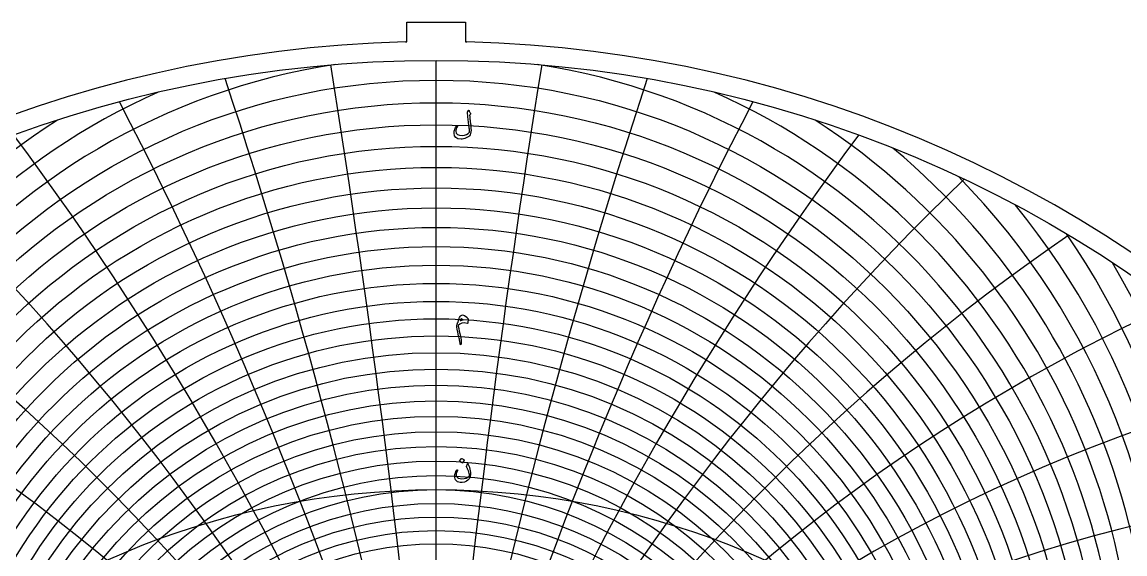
# Model space of a CAD drawing. Header units: millimetres. Extents: x -256 to 256, y -256 to 260.
# Drawn here: x -84.8 to 141.1, y 151.1 to 260.1 of the extents above; entities that cross this region are included whole.
import ezdxf

# ---------------------------------------------------------------- set-up
doc = ezdxf.new("R2010")
doc.units = ezdxf.units.MM
for name, color, linetype in [('CUT_OUTER', 1, 'Continuous'), ('ENGRAVE', 7, 'Continuous'), ('ENGRAVE_FINE', 8, 'Continuous'), ('TEXT', 5, 'Continuous')]:
    doc.layers.add(name, color=color, linetype=linetype)

msp = doc.modelspace()

# ---------------------------------------------------------------- linework, layer by layer
at = {"layer": 'CUT_OUTER'}
for points in [[(-6.28, 255.97), (-6, 255.98), (-6, 260.05)], [(-6, 260.05), (6, 260.05), (6, 255.98), (6.28, 255.97)]]:
    msp.add_lwpolyline(points, dxfattribs=at)
msp.add_arc((0, 0), 256.05, 91.4063, 88.5938, dxfattribs=at)
at = {"layer": 'ENGRAVE'}
msp.add_lwpolyline([(0, -252.2), (0, 252.2)], dxfattribs=at)
for centre, radius in [((0, 0), 252.2), ((0, 110.1), 124.47), ((0, 103.44), 110.61), ((0, 97.87), 97.87), ((0, 93.21), 86.04), ((0, 0), 164.25), ((0, 89.31), 74.94)]:
    msp.add_circle(centre, radius, dxfattribs=at)
for centre, radius, start, end in [((0, 118.1), 139.72, 114.0591, 65.9409), ((0, 127.76), 156.73, 145.4395, 34.5605), ((0, 139.55), 175.97, 164.452, 15.548), ((0, 154.11), 198.12, 179.4359, 0.5641)]:
    msp.add_arc(centre, radius, start, end, dxfattribs=at)
at = {"layer": 'ENGRAVE_FINE'}
for centre, radius in [((0, 114.72), 133.43), ((0, 113.12), 130.39), ((0, 111.59), 127.4), ((0, 108.67), 121.6), ((0, 107.29), 118.78), ((0, 105.96), 116.01), ((0, 104.68), 113.29), ((0, 102.25), 107.98), ((0, 101.09), 105.4), ((0, 99.98), 102.85), ((0, 98.91), 100.34), ((0, 96.87), 95.44), ((0, 95.91), 93.04), ((0, 94.98), 90.68), ((0, 94.08), 88.34), ((0, 92.37), 83.76), ((0, 91.56), 81.52), ((0, 90.79), 79.3), ((0, 90.03), 77.11), ((0, 88.61), 72.8), ((0, 87.94), 70.68), ((0, 87.29), 68.58), ((0, 86.67), 66.5)]:
    msp.add_circle(centre, radius, dxfattribs=at)
for centre, radius, start, end in [((0, 116.38), 136.55, 98.6964, 81.3036), ((-2450.76, -137.82), 2460.12, 1.82085, 9.10018), ((-2450.76, -137.82), 2460.12, 1.82085, 9.10018), ((2450.76, -137.82), 2460.12, 170.89982, 178.17915), ((2450.76, -137.82), 2460.12, 170.89982, 178.17915), ((-1216, -137.82), 1234.76, 3.64774, 18.23092), ((-1216, -137.82), 1234.76, 3.64774, 18.23092), ((1216, -137.82), 1234.76, 161.76908, 176.35226), ((1216, -137.82), 1234.76, 161.76908, 176.35226), ((-800.2, -137.82), 828.43, 5.48675, 27.42301), ((-800.2, -137.82), 828.43, 5.48675, 27.42301), ((800.2, -137.82), 828.43, 152.57699, 174.51325), ((800.2, -137.82), 828.43, 152.57699, 174.51325), ((0, 119.89), 142.97, 122.8702, 57.1298), ((-589.1, -137.82), 626.9, 7.34416, 36.70767), ((-589.1, -137.82), 626.9, 7.34416, 36.70767), ((589.1, -137.82), 626.9, 143.29233, 172.65584), ((589.1, -137.82), 626.9, 143.29233, 172.65584), ((0, 121.74), 146.29, 129.7568, 50.2432), ((0, 123.67), 149.69, 135.6007, 44.3993), ((-459.81, -137.82), 507.35, 9.2264, 46.1165), ((-459.81, -137.82), 507.35, 9.2264, 46.1165), ((459.81, -137.82), 507.35, 133.8835, 170.7736), ((459.81, -137.82), 507.35, 133.8835, 170.7736), ((0, 125.68), 153.16, 140.7645, 39.2355), ((-371.38, -137.82), 428.83, 11.1404, 55.6811), ((-371.38, -137.82), 428.83, 11.1404, 55.6811), ((371.38, -137.82), 428.83, 124.3189, 168.8596), ((371.38, -137.82), 428.83, 124.3189, 168.8596), ((0, 129.93), 160.38, 149.7416, 30.2584), ((0, 132.19), 164.12, 153.747, 26.253), ((-306.21, -137.82), 373.82, 13.0932, 65.4323), ((-306.21, -137.82), 373.82, 13.0932, 65.4323), ((306.21, -137.82), 373.82, 114.5677, 166.9068), ((306.21, -137.82), 373.82, 114.5677, 166.9068), ((0, 134.55), 167.96, 157.5093, 22.4907), ((0, 137), 171.91, 161.0677, 18.9323), ((-255.53, -137.82), 333.57, 15.0926, 75.3982), ((-255.53, -137.82), 333.57, 15.0926, 75.3982), ((255.53, -137.82), 333.57, 104.6018, 164.9074), ((255.53, -137.82), 333.57, 104.6018, 164.9074), ((0, 142.22), 180.14, 167.6855, 12.3145), ((0, 145), 184.43, 170.7869, 9.2131), ((0, 147.91), 188.86, 173.771, 6.229), ((-214.41, -137.82), 303.23, 17.1469, 85.6012), ((-214.41, -137.82), 303.23, 17.1469, 85.6012), ((214.41, -137.82), 303.23, 94.3988, 162.8531), ((214.41, -137.82), 303.23, 94.3988, 162.8531), ((0, 150.94), 193.42, 176.6505, 3.3495)]:
    msp.add_arc(centre, radius, start, end, dxfattribs=at)
at = {"layer": 'TEXT'}
for points in [[(6.57, 241.92), (6.58, 241.95), (6.6, 241.96), (6.62, 241.97), (6.64, 241.97), (6.67, 241.97), (6.69, 241.96), (6.7, 241.94), (6.72, 241.91), (6.78, 241.74), (6.86, 241.6), (6.93, 241.48), (7.01, 241.38), (7.04, 241.34), (7.05, 241.3), (7.04, 241.26), (7.01, 241.21), (6.99, 241.18), (6.97, 241.16), (6.96, 241.13), (6.94, 241.11), (6.93, 241.09), (6.92, 241.07), (6.9, 241.05), (6.89, 241.04), (6.87, 241.01), (6.86, 240.98), (6.85, 240.94), (6.85, 240.89), (6.86, 240.77), (6.87, 240.63), (6.88, 240.48), (6.9, 240.32), (6.92, 240.15), (6.94, 239.97), (6.96, 239.78), (6.99, 239.57), (7.01, 239.37), (7.04, 239.18), (7.06, 239), (7.08, 238.83), (7.09, 238.67), (7.1, 238.53), (7.12, 238.39), (7.12, 238.27), (7.13, 237.91), (7.1, 237.57), (7.04, 237.25), (6.93, 236.94), (6.82, 236.77), (6.66, 236.6), (6.44, 236.45), (6.17, 236.31), (5.87, 236.2), (5.59, 236.12), (5.32, 236.07), (5.08, 236.06), (4.46, 236.14), (4.02, 236.38), (3.76, 236.75), (3.67, 237.28), (3.7, 237.67), (3.8, 238.05), (3.98, 238.43), (4.22, 238.8), (4.24, 238.82), (4.26, 238.83), (4.28, 238.84), (4.3, 238.83), (4.32, 238.82), (4.34, 238.81), (4.35, 238.8), (4.36, 238.78), (4.36, 238.76), (4.36, 238.73), (4.36, 238.71), (4.34, 238.69), (4.18, 238.36), (4.06, 238.09), (4, 237.86), (3.99, 237.68), (4.11, 237.29), (4.37, 237.02), (4.77, 236.87), (5.32, 236.83), (5.81, 236.88), (6.22, 237), (6.56, 237.2), (6.83, 237.46), (6.83, 237.59), (6.82, 237.74), (6.8, 237.9), (6.79, 238.1), (6.76, 238.31), (6.74, 238.54), (6.7, 238.8), (6.67, 239.08), (6.63, 239.37), (6.6, 239.65), (6.57, 239.93), (6.54, 240.2), (6.51, 240.47), (6.48, 240.74), (6.46, 241), (6.44, 241.26), (6.41, 241.5), (6.41, 241.53), (6.42, 241.56), (6.42, 241.58), (6.43, 241.6)], [(4.51, 198.61), (4.53, 198.73), (4.56, 198.84), (4.58, 198.96), (4.61, 199.07), (4.65, 199.18), (4.68, 199.3), (4.73, 199.4), (4.78, 199.51), (4.88, 199.7), (4.99, 199.85), (5.11, 199.96), (5.23, 200.03), (5.41, 200.06), (5.6, 200.02), (5.82, 199.92), (6.05, 199.74), (6.12, 199.69), (6.18, 199.63), (6.24, 199.57), (6.3, 199.51), (6.36, 199.45), (6.41, 199.38), (6.47, 199.32), (6.53, 199.25), (6.55, 199.21), (6.57, 199.17), (6.58, 199.13), (6.58, 199.1), (6.56, 198.95), (6.54, 198.82), (6.51, 198.7), (6.5, 198.6), (6.48, 198.52), (6.47, 198.45), (6.45, 198.41), (6.45, 198.38), (6.42, 198.34), (6.4, 198.32), (6.36, 198.32), (6.32, 198.32), (5.76, 198.4), (5.27, 198.35), (4.86, 198.18), (4.51, 197.88), (4.49, 197.85), (4.48, 197.81), (4.47, 197.78), (4.48, 197.74), (4.61, 197.25), (4.73, 196.74), (4.85, 196.21), (4.96, 195.66), (5.08, 194.93), (5.14, 194.39), (5.11, 194.07), (5.02, 193.95), (4.98, 193.96), (4.94, 193.99), (4.92, 194.05), (4.91, 194.14), (4.89, 194.32), (4.86, 194.5), (4.83, 194.69), (4.8, 194.89), (4.76, 195.1), (4.71, 195.31), (4.66, 195.53), (4.6, 195.76), (4.42, 196.51), (4.29, 197.11), (4.23, 197.56), (4.23, 197.84), (4.25, 197.97), (4.28, 198.1), (4.31, 198.21), (4.34, 198.31), (4.38, 198.4), (4.42, 198.48), (4.47, 198.55), (4.51, 198.61)], [(4.89, 198.88), (4.96, 198.91), (5.03, 198.93), (5.1, 198.96), (5.18, 198.98), (5.26, 199), (5.35, 199.01), (5.43, 199.03), (5.52, 199.04), (5.4, 199.13), (5.29, 199.2), (5.2, 199.23), (5.12, 199.22), (5.04, 199.18), (4.97, 199.11), (4.92, 199.01), (4.89, 198.88)], [(6.5, 169.54), (6.56, 169.42), (6.62, 169.29), (6.68, 169.16), (6.74, 169.02), (6.79, 168.87), (6.84, 168.72), (6.88, 168.56), (6.92, 168.39), (6.96, 168.23), (6.99, 168.06), (7.01, 167.9), (7.02, 167.74), (7.02, 167.57), (7.02, 167.41), (7, 167.25), (6.98, 167.09), (6.95, 166.93), (6.9, 166.77), (6.84, 166.63), (6.76, 166.5), (6.51, 166.2), (6.19, 165.98), (5.78, 165.82), (5.29, 165.74), (4.94, 165.73), (4.63, 165.77), (4.37, 165.88), (4.14, 166.03), (3.98, 166.24), (3.86, 166.47), (3.8, 166.74), (3.79, 167.05), (3.83, 167.37), (3.92, 167.68), (4.05, 167.98), (4.23, 168.27), (4.26, 168.3), (4.29, 168.32), (4.31, 168.32), (4.34, 168.31), (4.36, 168.29), (4.37, 168.26), (4.36, 168.22), (4.33, 168.17), (4.15, 167.81), (4.06, 167.48), (4.07, 167.19), (4.16, 166.94), (4.33, 166.74), (4.57, 166.59), (4.88, 166.51), (5.25, 166.48), (5.71, 166.52), (6.12, 166.64), (6.48, 166.84), (6.79, 167.11), (6.79, 167.12), (6.8, 167.13), (6.8, 167.15), (6.8, 167.17), (6.79, 167.35), (6.75, 167.57), (6.69, 167.81), (6.59, 168.08), (6.54, 168.22), (6.49, 168.34), (6.44, 168.46), (6.39, 168.57), (6.34, 168.67), (6.29, 168.76), (6.25, 168.83), (6.21, 168.9), (6.18, 168.94), (6.17, 168.97), (6.17, 169), (6.18, 169.02), (6.39, 169.56), (6.41, 169.59), (6.44, 169.6), (6.47, 169.58), (6.5, 169.54)], [(5.16, 170.63), (5.17, 170.64), (5.18, 170.64), (5.2, 170.64), (5.22, 170.64), (5.36, 170.59), (5.49, 170.52), (5.62, 170.43), (5.73, 170.34), (5.75, 170.32), (5.75, 170.31), (5.75, 170.29), (5.74, 170.28), (5.4, 169.73), (5.39, 169.71), (5.37, 169.71), (5.35, 169.72), (5.33, 169.74), (5.31, 169.75), (5.27, 169.77), (5.23, 169.8), (5.17, 169.84), (5.11, 169.88), (5.02, 169.93), (4.93, 169.99), (4.82, 170.05), (4.8, 170.07), (4.8, 170.08), (4.8, 170.09), (4.8, 170.1)]]:
    msp.add_lwpolyline(points, close=True, dxfattribs=at)

doc.saveas('drawing.dxf')
